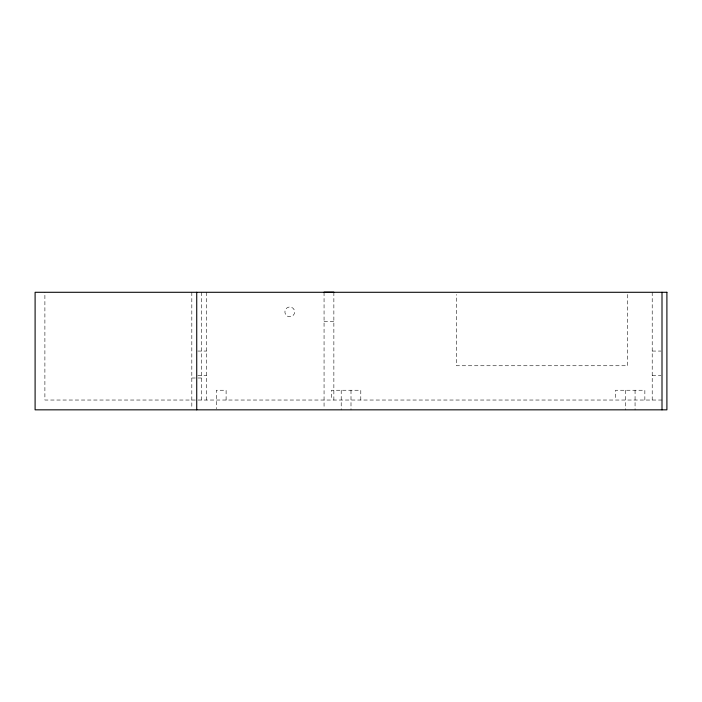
<?xml version="1.0" encoding="UTF-8"?>
<svg xmlns="http://www.w3.org/2000/svg" width="702" height="702" viewBox="0 0 702 702"><rect width="100%" height="100%" fill="white"/><g stroke="black" fill="none" stroke-linecap="round" stroke-linejoin="round"><path stroke-width="0.53" stroke-dasharray="3.51 2.63" d="M324.061 321.674L333.862 321.674M197.815 351.061L206.52 351.061M652.211 351.061L660.915 351.061M197.815 375.552L206.52 375.552M652.211 375.552L660.915 375.552M191.821 378.001L201.623 378.001M662.004 400.035L44.893 400.035L44.893 292.286M652.211 292.286L652.211 400.035M644.857 400.035L644.857 390.242L615.478 390.242L615.478 400.035M635.064 390.242L635.064 409.836M627.72 294.48L627.72 365.751L456.3 365.751L456.3 294.48M625.271 390.242L625.271 409.836M360.793 400.035L360.793 390.242L331.405 390.242L331.405 400.035M351 390.242L351 409.836M341.207 390.242L341.207 409.836M333.862 292.286L333.862 400.035M324.061 292.286L324.061 408.748M226.105 400.035L226.105 390.242L216.313 390.242L216.313 408.748M206.52 292.286L206.52 400.035M201.623 292.286L201.623 400.035M191.821 292.286L191.821 408.748M287.329 316.119A4.896 4.896 0 0 0 294.673 311.881A4.896 4.896 0 0 0 287.329 307.634A4.896 4.896 0 0 0 287.329 316.119"/><path stroke-width="1.05" d="M324.061 292.164L333.862 292.164M662.004 292.286L662.004 409.836M196.727 292.286L196.727 409.836M666.9 292.286L35.1 292.286L35.1 409.836L666.9 409.836L666.9 292.286"/></g></svg>
